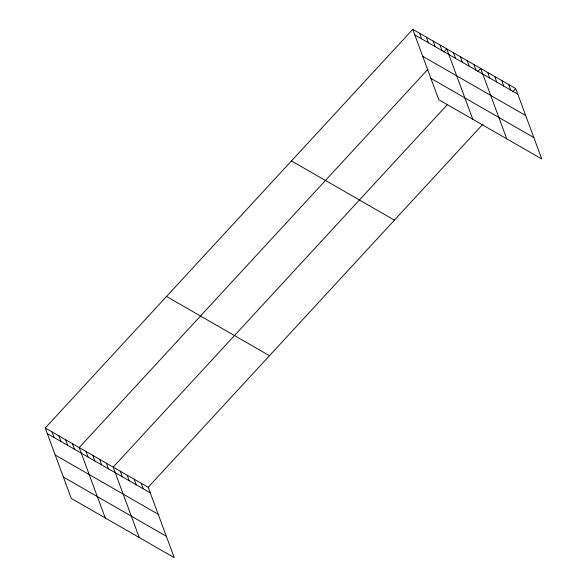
<?xml version="1.0" encoding="UTF-8"?>
<svg xmlns="http://www.w3.org/2000/svg" width="587" height="587" viewBox="0 0 587 587"><rect width="100%" height="100%" fill="white"/><g stroke="black" fill="none" stroke-linecap="round" stroke-linejoin="round"><path stroke-width="0.88" d="M45.243 428.04L148.203 487.261L174.244 557.65L71.276 498.429L45.243 428.04L412.756 29.35L515.724 88.571L541.757 158.96L438.797 99.739L412.756 29.35M427.938 69.288L79.216 447.588L105.256 517.969M443.706 52.184L446.736 48.89L472.777 119.278M447.36 104.618L113.196 467.127L139.229 537.516M477.686 71.724L480.716 68.437L506.75 138.826M148.203 487.261L482.976 124.099M512.693 91.858L515.724 88.571M414.826 34.941L517.793 94.162M422.735 56.323L525.703 115.544M430.887 78.357L533.854 137.578M291.475 160.919L394.442 220.14M166.525 296.472L269.484 355.693M47.305 433.632L150.272 492.853M55.215 455.013L158.182 514.241M63.367 477.048L166.334 536.269M508.724 84.543L510.793 90.141M501.724 80.522L503.793 86.113M494.716 76.493L496.785 82.085M487.716 72.465L489.785 78.056M473.922 64.526L475.991 70.117M467.127 60.622L469.196 66.214M460.333 56.712L462.395 62.303M453.531 52.801L455.6 58.392M439.942 44.986L442.011 50.577M433.147 41.075L435.216 46.666M426.353 37.164L428.422 42.763M419.558 33.261L421.627 38.852M141.203 483.233L143.272 488.832M134.203 479.212L136.272 484.803M127.196 475.184L129.265 480.775M120.196 471.156L122.265 476.747M106.401 463.216L108.47 468.815M99.607 459.313L101.676 464.904M92.812 455.402L94.874 460.993M86.01 451.491L88.079 457.082M72.421 443.677L74.49 449.268M65.627 439.766L67.696 445.357M58.832 435.855L60.901 441.453M52.038 431.951L54.107 437.542"/></g></svg>
